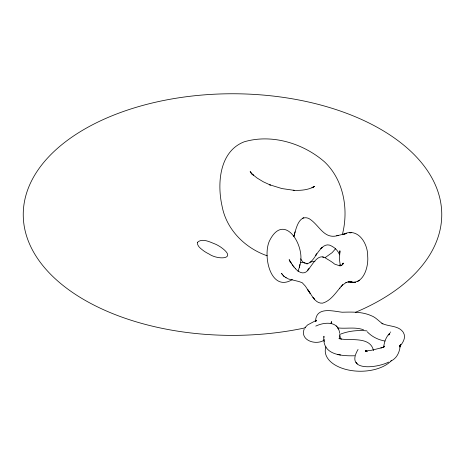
<?xml version="1.0" encoding="UTF-8"?>
<svg xmlns="http://www.w3.org/2000/svg" width="465" height="465" viewBox="0 0 465 465"><rect width="100%" height="100%" fill="white"/><g stroke="black" fill="none" stroke-linecap="round" stroke-linejoin="round"><path stroke-width="0.7" d="M339.758 252.507L339.892 250.769L339.741 253.495M331.411 323.268L331.551 321.582L331.458 322.1M339.845 251.391L339.491 259.708L340.339 265.98M315.572 320.588C316.624 306.371 333.126 311.225 342.176 312.23C351.871 311.969 361.921 311.614 371.018 315.596C375.761 317.188 378.812 321.298 382.893 323.89L381.899 323.355C388.688 326.837 398.389 325.279 403.167 332.173C406.439 337.142 403.114 342.734 399.644 346.506L400.475 344.745L399.807 346.925L400.475 344.745M342.595 265.009L343.112 263.074L342.519 264.527L343.187 263.231L342.316 264.632L342.67 264.161L340.926 265.678L341.636 265.283L339.299 265.759L339.653 265.811C330.069 262.527 339.008 266.009 326.639 258.749C317.955 251.925 312.602 265.126 307.784 270.089L308.998 268.718C305.104 275.245 299.722 273.286 295.339 268.596L295.554 268.822L292.584 265.224L289.143 259.708L289.515 260.301M400.214 345.6C399.697 351.883 396.976 358.405 390.792 361.067M299.873 265.015C305.976 247.002 284.882 211.529 269.967 239.917C262.126 254.082 270.194 293.153 292.34 279.57M299.39 267.201L298.007 271.386M293.95 236.319C295.821 229.658 298.588 214.348 308.667 218.393C319.525 224.601 323.576 240.26 338.625 235.348L336.625 235.645M295.089 231.785L293.915 236.377M388.775 335.102L389.792 333.149C385.997 336.898 384.2 342.013 383.683 347.227L384.009 346.047L383.654 347.175L383.997 346.483C383.887 346.762 384.346 346.925 380.911 347.965L382.463 347.378M331.289 322.658L331.179 322.948L331.388 322.361L331.034 323.285M342.321 234.709C348.86 209.727 343.792 179.955 324.413 161.756C303.058 143.249 271.734 133.658 244.131 141.837C219.248 151.462 217.016 183.867 222.101 206.268C226.478 229.675 245.131 248.194 267.241 255.808M304.197 328.999C299.797 340.264 315.404 345.367 323.57 340.514M383.608 347.338L383.811 346.826M383.619 347.297L383.794 346.803M383.654 347.175L383.887 346.727M388.938 334.602L389.594 333.324M389.734 333.44L389.565 333.812L389.78 333.358M315.793 321.1C317.339 319.066 315.177 321.89 316.229 320.484M315.956 320.844L316.525 320.205L315.898 320.902M315.706 321.28L315.985 320.798L315.822 321.065M313.718 186.709L313.125 187.715L314.137 186.331L312.875 187.767L314.23 186.285L311.963 187.755L313.288 187.116C307.086 190.168 299.989 190.638 293.194 190.284L294.13 190.342L281.906 188.563L269.316 184.663L270.374 185.064L263.306 181.803L257.209 178.112L252.315 174.241L253.611 175.433L250.129 171.515L251.774 174.241M358.056 349.448C344.484 372.221 377.411 367.984 388.63 362.066M342.316 264.632L343.007 263.521M399.644 346.506L400.789 344.699L400.08 345.821M304.953 327.674L307.557 324.971L316.496 320.234M390.356 332.411L390.728 331.964M335.567 248.775L332.097 252.664L325.285 257.534M341.014 286.678L342.757 284.778L339.555 288.434L339.88 288.038C334.98 293.804 330.255 301 322.553 303.157C314.991 303.79 311.649 294.647 307.836 289.805L310.114 293.369L305.4 286.167L302.204 282.72L298.949 281.528L288.428 278.977L284.103 276.477L281.482 273.432L282.383 274.373M342.438 285.126L346.297 282.4L345.914 282.563L348.494 281.86L350.988 281.906L349.936 281.802C363.537 285.208 368.658 266.683 367.693 256.349C367.978 243.422 357.916 226.903 343.211 234.36L346.675 233.465L338.508 235.366M365.42 350.982L371.372 350.302L381.155 347.878M358.625 280.831L359.276 280.436L357.533 281.499M303.831 217.649L302.634 218.184M300.64 258.813C306.58 269.497 312.928 260.29 316.781 253.814L315.479 255.68C318.897 251.402 323.187 243.404 329.528 245.107C334.661 247.2 337.259 249.955 339.502 254.338L339.183 253.733L339.683 254.861M314.979 261.26L309.946 262.138M315.781 326.105C324.21 322.001 338.503 320.705 339.648 333.324M305.162 262.51L300.262 262.551M350.238 281.813L348.012 281.918L351.563 282.034M306.557 263.806L307.603 263.847M354.696 355.766C341.258 356.097 321.896 354.958 323.919 336.253L323.983 337.294M365.507 350.976L367.414 351.732M337.642 327.883C346.245 328.976 355.167 326.686 363.514 329.795M339.27 354.801L340.595 354.958M365.531 351.36L365.618 351.371M337.462 354.522L338.95 354.76M351.249 282.011L352.691 282.342L350.058 281.656L352.168 282.243L350.703 281.842L351.546 282.086M384.962 341.037C378.248 339.851 371.936 336.77 367.234 331.789M322.541 256.953L323.861 257.418M366.839 351.412L366.013 351.098M338.892 338.357L341.409 339.037L341.083 338.991C350.796 340.758 370.471 336.329 373.471 350.61M285.737 277.628L286.132 277.907M282.97 275.373L284.103 276.477M336.125 325.866L337.067 326.878M314.2 298.919L312.986 297.402L314.311 299.053M355.998 362.223L357.294 363.938M292.287 264.841L294.025 267.154M337.846 328.087L338.427 329.04M290.305 261.621L291.648 263.835M289.416 260.109L290.009 261.481M290.096 261.638L290.236 262.237M340.043 264.643L340.142 265.079M324.105 339.34L324.308 341.525M340.084 339.165L339.816 335.288L339.996 338.247M305.627 327.761A209.25 120.807 0 0 1 23.86 205.344A209.25 120.807 0 0 1 334.62 109.124A209.25 120.807 0 0 1 355.37 312.358M391.629 360.404A35.23 20.338 0 0 1 348.622 370.059A35.23 20.338 0 0 1 325.948 346.855M339.473 334.573A35.23 20.338 0 0 1 366.868 330.9M197.398 242.387C197.02 246.404 201.299 248.961 204.059 251.135A45.797 26.441 0 0 0 209.151 254.076C217.911 260.168 238.179 259.528 220.951 247.264A45.797 26.441 0 0 0 215.859 244.323C210.511 242.335 202.281 237.627 197.398 242.387M299.913 264.829L299.35 267.398L299.913 264.829M322.315 247.339L320.902 248.729L322.315 247.339M355.295 282.267L353.696 282.412L355.295 282.267M350.552 232.727L349.703 232.802L351.61 232.657L350.552 232.727M366.304 351.046L365.635 351.005L366.304 351.046"/></g></svg>
